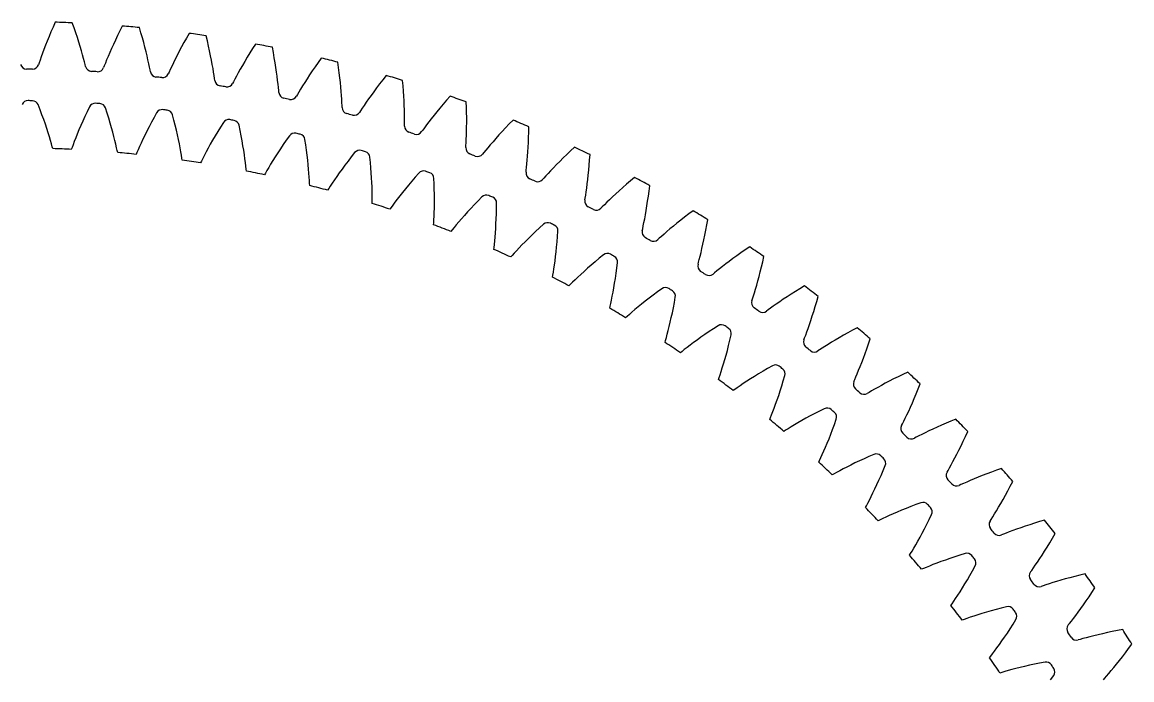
# Model space of a CAD drawing. Header units: millimetres. Extents: x -62 to 62, y -62 to 62.
# Drawn here: x 0.4 to 53.1, y 31.3 to 62.5 of the extents above; entities that cross this region are included whole.
import ezdxf

# ---------------------------------------------------------------- set-up
doc = ezdxf.new("R2010")
doc.units = ezdxf.units.MM

msp = doc.modelspace()

# ---------------------------------------------------------------- linework, layer by layer
at = {"layer": 'thin_ring_external'}
for p, q in [((1.883707, 62.234326), (1.785919, 62.00696)), ((1.987405, 62.468394), (1.883707, 62.234326)), ((2.885812, 62.195914), (2.800336, 62.437233)), ((2.965908, 61.96173), (2.885812, 62.195914)), ((5.174486, 62.285429), (5.058971, 62.056961)), ((6.057808, 61.967432), (5.984765, 62.212801)), ((1.694054, 61.786859), (1.608145, 61.574697)), ((1.785919, 62.00696), (1.694054, 61.786859)), ((3.040655, 61.735242), (2.965908, 61.96173)), ((3.11007, 61.517127), (3.040655, 61.735242)), ((4.949701, 61.834885), (4.846717, 61.619762)), ((5.058971, 62.056961), (4.949701, 61.834885)), ((6.125842, 61.729463), (6.057808, 61.967432)), ((6.188927, 61.499455), (6.125842, 61.729463)), ((8.221037, 61.717697), (8.100571, 61.50149)), ((8.348067, 61.939969), (8.221037, 61.717697)), ((9.213999, 61.577283), (9.153581, 61.826062)), ((1.45452, 61.177729), (1.387127, 60.995374)), ((1.528261, 61.371303), (1.45452, 61.177729)), ((1.608145, 61.574697), (1.528261, 61.371303)), ((3.174151, 61.308214), (3.11007, 61.517127)), ((3.232857, 61.109564), (3.174151, 61.308214)), ((4.659923, 61.213213), (4.576394, 61.023658)), ((4.750088, 61.412263), (4.659923, 61.213213)), ((4.846717, 61.619762), (4.750088, 61.412263)), ((6.247115, 61.278079), (6.188927, 61.499455)), ((6.300444, 61.066167), (6.247115, 61.278079)), ((7.986737, 61.291906), (7.879638, 61.089612)), ((8.100571, 61.50149), (7.986737, 61.291906)), ((9.269794, 61.336151), (9.213999, 61.577283)), ((9.321052, 61.103222), (9.269794, 61.336151)), ((11.361656, 61.217419), (11.230307, 61.007645)), ((11.499869, 61.432915), (11.361656, 61.217419)), ((12.346153, 61.026487), (12.298516, 61.278026)), ((1.273137, 60.67332), (1.228689, 60.542435)), ((1.326442, 60.826212), (1.273137, 60.67332)), ((1.387127, 60.995374), (1.326442, 60.826212)), ((3.286093, 60.922585), (3.232857, 61.109564)), ((3.333651, 60.749274), (3.286093, 60.922585)), ((3.375096, 60.59275), (3.333651, 60.749274)), ((3.409394, 60.458846), (3.375096, 60.59275)), ((4.430534, 60.679138), (4.369492, 60.529168)), ((4.499778, 60.844981), (4.430534, 60.679138)), ((4.576394, 61.023658), (4.499778, 60.844981)), ((6.348931, 60.864778), (6.300444, 61.066167)), ((6.39255, 60.675325), (6.348931, 60.864778)), ((6.431197, 60.499811), (6.39255, 60.675325)), ((7.686328, 60.710382), (7.600689, 60.535851)), ((7.779427, 60.895426), (7.686328, 60.710382)), ((7.879638, 61.089612), (7.779427, 60.895426)), ((9.367861, 60.879164), (9.321052, 61.103222)), ((9.4103, 60.664806), (9.367861, 60.879164)), ((9.448441, 60.461204), (9.4103, 60.664806)), ((10.988632, 60.607585), (10.878636, 60.418769)), ((11.10592, 60.804147), (10.988632, 60.607585)), ((11.230307, 61.007645), (11.10592, 60.804147)), ((12.389562, 60.782821), (12.346153, 61.026487)), ((12.42886, 60.547578), (12.389562, 60.782821)), ((14.621669, 60.765589), (14.472633, 60.557432)), ((1.228689, 60.542435), (1.197406, 60.452928)), ((3.433733, 60.367208), (3.409394, 60.458846)), ((4.318419, 60.400723), (4.282607, 60.312931)), ((4.369492, 60.529168), (4.318419, 60.400723)), ((6.464595, 60.341376), (6.431197, 60.499811)), ((6.492011, 60.205896), (6.464595, 60.341376)), ((6.51164, 60.113134), (6.492011, 60.205896)), ((7.396883, 60.101433), (7.356635, 60.015583)), ((7.454448, 60.227103), (7.396883, 60.101433)), ((7.523068, 60.37376), (7.454448, 60.227103)), ((7.600689, 60.535851), (7.523068, 60.37376)), ((9.482329, 60.26977), (9.448441, 60.461204)), ((9.511964, 60.092512), (9.482329, 60.26977)), ((9.537229, 59.932578), (9.511964, 60.092512)), ((10.681771, 60.06879), (10.595974, 59.910874)), ((10.77621, 60.238721), (10.681771, 60.06879)), ((10.878636, 60.418769), (10.77621, 60.238721)), ((12.464167, 60.321422), (12.42886, 60.547578)), ((12.495606, 60.105176), (12.464167, 60.321422)), ((12.523301, 59.899892), (12.495606, 60.105176)), ((14.196129, 60.157757), (14.068957, 59.96744)), ((14.330744, 60.354638), (14.196129, 60.157757)), ((14.472633, 60.557432), (14.330744, 60.354638)), ((15.446097, 60.31648), (15.411365, 60.570123)), ((15.477008, 60.070915), (15.446097, 60.31648)), ((15.504243, 59.833972), (15.477008, 60.070915)), ((9.557692, 59.795875), (9.537229, 59.932578)), ((9.572558, 59.702232), (9.557692, 59.795875)), ((10.456049, 59.645345), (10.41147, 59.561662)), ((10.519955, 59.767911), (10.456049, 59.645345)), ((10.595974, 59.910874), (10.519955, 59.767911)), ((12.54737, 59.706978), (12.523301, 59.899892)), ((12.567915, 59.528438), (12.54737, 59.706978)), ((13.837978, 59.609903), (13.734985, 59.445016)), ((13.949464, 59.784487), (13.837978, 59.609903)), ((14.068957, 59.96744), (13.949464, 59.784487)), ((15.527956, 59.606309), (15.504243, 59.833972)), ((15.548312, 59.388739), (15.527956, 59.606309)), ((17.393794, 59.544173), (17.249301, 59.354421)), ((17.545852, 59.739457), (17.393794, 59.544173)), ((17.705323, 59.939733), (17.545852, 59.739457)), ((18.505743, 59.449113), (18.484009, 59.704199)), ((12.584981, 59.367423), (12.567915, 59.528438)), ((12.598437, 59.229853), (12.584981, 59.367423)), ((12.608503, 59.135573), (12.598437, 59.229853)), ((13.487936, 59.033649), (13.439142, 58.952352)), ((13.558018, 59.152792), (13.487936, 59.033649)), ((13.641237, 59.291687), (13.558018, 59.152792)), ((13.734985, 59.445016), (13.641237, 59.291687)), ((15.565489, 59.182309), (15.548312, 59.388739)), ((15.579677, 58.988417), (15.565489, 59.182309)), ((17.112578, 59.170847), (16.983899, 58.994233)), ((17.249301, 59.354421), (17.112578, 59.170847)), ((18.524076, 59.20229), (18.505743, 59.449113)), ((18.539177, 58.964266), (18.524076, 59.20229)), ((15.591079, 58.809062), (15.579677, 58.988417)), ((15.599901, 58.647385), (15.591079, 58.809062)), ((15.606315, 58.509307), (15.599901, 58.647385)), ((15.611553, 58.414636), (15.606315, 58.509307)), ((16.650912, 58.517814), (16.560709, 58.38335)), ((16.752367, 58.666157), (16.650912, 58.517814)), ((16.863644, 58.82557), (16.752367, 58.666157)), ((16.983899, 58.994233), (16.863644, 58.82557)), ((18.551234, 58.735689), (18.539177, 58.964266)), ((18.560455, 58.517364), (18.551234, 58.735689)), ((18.567068, 58.310326), (18.560455, 58.517364)), ((20.411466, 58.578363), (20.257473, 58.396237)), ((20.573297, 58.765628), (20.411466, 58.578363)), ((20.742786, 58.9575), (20.573297, 58.765628)), ((21.517111, 58.426651), (21.508429, 58.682514)), ((16.484635, 58.26794), (16.431754, 58.189241)), ((16.560709, 58.38335), (16.484635, 58.26794)), ((18.571338, 58.115963), (18.567068, 58.310326)), ((18.573567, 57.936259), (18.571338, 58.115963)), ((19.974025, 58.050071), (19.845315, 57.887767)), ((20.111554, 58.219883), (19.974025, 58.050071)), ((20.257473, 58.396237), (20.111554, 58.219883)), ((21.522816, 58.179214), (21.517111, 58.426651)), ((21.525744, 57.940729), (21.522816, 58.179214)), ((18.573477, 57.636117), (18.574122, 57.774343)), ((18.573875, 57.541303), (18.573477, 57.636117)), ((18.574122, 57.774343), (18.573567, 57.936259)), ((19.520195, 57.461593), (19.438328, 57.350218)), ((19.617146, 57.591276), (19.520195, 57.461593)), ((19.726043, 57.734244), (19.617146, 57.591276)), ((19.845315, 57.887767), (19.726043, 57.734244)), ((21.520209, 57.286218), (21.524175, 57.493324)), ((21.524175, 57.493324), (21.526114, 57.711834)), ((21.526114, 57.711834), (21.525744, 57.940729)), ((23.375886, 57.45973), (23.212794, 57.285704)), ((23.547068, 57.638487), (23.375886, 57.45973)), ((23.726133, 57.821455), (23.547068, 57.638487)), ((24.472342, 57.25176), (24.476737, 57.507733)), ((19.438328, 57.350218), (19.381497, 57.274322)), ((21.499885, 56.750574), (21.507598, 56.912307)), ((21.507598, 56.912307), (21.514548, 57.09189)), ((21.514548, 57.09189), (21.520209, 57.286218)), ((22.912041, 56.954462), (22.775212, 56.798943)), ((23.058062, 57.117031), (22.912041, 56.954462)), ((23.212794, 57.285704), (23.058062, 57.117031)), ((24.456153, 56.766032), (24.465406, 57.004355)), ((24.465406, 57.004355), (24.472342, 57.25176)), ((21.487739, 56.51785), (21.492183, 56.612562)), ((21.492183, 56.612562), (21.499885, 56.750574)), ((22.428755, 56.389925), (22.341308, 56.282875)), ((22.532201, 56.514488), (22.428755, 56.389925)), ((22.648256, 56.65171), (22.532201, 56.514488)), ((22.775212, 56.798943), (22.648256, 56.65171)), ((24.431741, 56.31929), (24.444835, 56.537417)), ((24.444835, 56.537417), (24.456153, 56.766032)), ((26.647581, 56.534559), (26.459408, 56.360974)), ((22.341308, 56.282875), (22.280676, 56.20998)), ((24.385519, 55.739877), (24.401629, 55.918872)), ((24.401629, 55.918872), (24.417205, 56.112657)), ((24.417205, 56.112657), (24.431741, 56.31929)), ((25.944413, 55.865167), (25.790282, 55.710266)), ((26.107557, 56.025719), (25.944413, 55.865167)), ((26.279321, 56.19119), (26.107557, 56.025719)), ((26.459408, 56.360974), (26.279321, 56.19119)), ((27.344168, 55.680778), (27.363729, 55.927506)), ((27.363729, 55.927506), (27.381187, 56.182921)), ((24.345545, 55.346949), (24.354819, 55.44131)), ((24.354819, 55.44131), (24.369558, 55.578749)), ((24.369558, 55.578749), (24.385519, 55.739877)), ((25.511383, 55.421377), (25.388473, 55.290261)), ((25.645691, 55.561936), (25.511383, 55.421377)), ((25.790282, 55.710266), (25.645691, 55.561936)), ((27.299782, 55.215499), (27.322758, 55.443238)), ((27.322758, 55.443238), (27.344168, 55.680778)), ((25.186002, 55.068697), (25.121727, 54.998993)), ((25.278801, 55.171142), (25.186002, 55.068697)), ((25.388473, 55.290261), (25.278801, 55.171142)), ((27.22505, 54.599967), (27.2505, 54.792704)), ((27.2505, 54.792704), (27.275568, 54.998325)), ((27.275568, 54.998325), (27.299782, 55.215499)), ((29.302718, 54.936421), (29.114197, 54.776054)), ((29.499509, 55.100172), (29.302718, 54.936421)), ((27.175653, 54.261926), (27.199821, 54.422029)), ((27.199821, 54.422029), (27.22505, 54.599967)), ((28.601239, 54.320728), (28.449263, 54.179974)), ((28.763079, 54.467557), (28.601239, 54.320728)), ((28.934207, 54.61957), (28.763079, 54.467557)), ((29.114197, 54.776054), (28.934207, 54.61957)), ((30.151593, 54.211936), (30.183726, 54.457344)), ((30.183726, 54.457344), (30.214203, 54.711534)), ((27.139835, 54.031654), (27.153916, 54.125419)), ((27.153916, 54.125419), (27.175653, 54.261926)), ((28.062898, 53.808424), (27.964988, 53.710851)), ((28.178508, 53.921787), (28.062898, 53.808424)), ((28.307953, 54.046457), (28.178508, 53.921787)), ((28.449263, 54.179974), (28.307953, 54.046457)), ((30.048235, 53.533877), (30.083508, 53.74953)), ((30.083508, 53.74953), (30.118082, 53.975799)), ((30.118082, 53.975799), (30.151593, 54.211936)), ((27.964988, 53.710851), (27.897238, 53.644519)), ((29.977443, 53.138617), (30.012701, 53.329803)), ((30.012701, 53.329803), (30.048235, 53.533877)), ((31.873117, 53.218014), (31.685372, 53.070924)), ((32.06958, 53.368545), (31.873117, 53.218014)), ((32.274476, 53.522034), (32.06958, 53.368545)), ((29.882171, 52.66832), (29.91085, 52.803539)), ((29.91085, 52.803539), (29.943161, 52.962199)), ((29.943161, 52.962199), (29.977443, 53.138617)), ((31.337579, 52.789473), (31.178614, 52.656663)), ((31.506705, 52.927847), (31.337579, 52.789473)), ((31.685372, 53.070924), (31.506705, 52.927847)), ((32.880356, 52.601661), (32.924977, 52.845109)), ((32.924977, 52.845109), (32.968394, 53.09741)), ((29.863321, 52.575397), (29.882171, 52.66832)), ((30.671018, 52.212879), (30.599969, 52.150093)), ((30.773781, 52.305325), (30.671018, 52.212879)), ((30.89503, 52.412638), (30.773781, 52.305325)), ((31.030671, 52.530536), (30.89503, 52.412638)), ((31.178614, 52.656663), (31.030671, 52.530536)), ((32.788748, 52.143335), (32.834831, 52.367543)), ((32.834831, 52.367543), (32.880356, 52.601661)), ((32.651628, 51.538635), (32.696603, 51.727771)), ((32.696603, 51.727771), (32.742511, 51.929764)), ((32.742511, 51.929764), (32.788748, 52.143335)), ((34.752777, 51.661437), (34.548884, 51.521133)), ((34.965243, 51.804264), (34.752777, 51.661437)), ((32.532467, 51.073816), (32.568013, 51.207394)), ((32.568013, 51.207394), (32.608383, 51.364198)), ((32.608383, 51.364198), (32.651628, 51.538635)), ((33.992163, 51.120497), (33.826624, 50.995977)), ((34.168133, 51.250055), (33.992163, 51.120497)), ((34.353873, 51.383822), (34.168133, 51.250055)), ((34.548884, 51.521133), (34.353873, 51.383822)), ((35.580331, 51.095006), (35.636574, 51.344762)), ((32.508897, 50.981976), (32.532467, 51.073816)), ((33.29703, 50.57869), (33.222867, 50.519614)), ((33.40438, 50.665769), (33.29703, 50.57869)), ((33.530949, 50.76675), (33.40438, 50.665769)), ((33.672434, 50.877568), (33.530949, 50.76675)), ((33.826624, 50.995977), (33.672434, 50.877568)), ((35.408447, 50.401104), (35.465918, 50.622667)), ((35.465918, 50.622667), (35.523337, 50.854155)), ((35.523337, 50.854155), (35.580331, 51.095006)), ((35.295203, 49.990788), (35.351365, 50.190172)), ((35.351365, 50.190172), (35.408447, 50.401104)), ((35.14021, 49.477655), (35.188534, 49.632193)), ((35.188534, 49.632193), (35.240629, 49.804194)), ((35.240629, 49.804194), (35.295203, 49.990788)), ((36.932749, 49.562665), (36.740421, 49.438557)), ((37.134516, 49.689841), (36.932749, 49.562665)), ((37.345308, 49.819551), (37.134516, 49.689841)), ((37.564789, 49.951342), (37.345308, 49.819551)), ((35.069661, 49.25555), (35.09789, 49.346066)), ((35.09789, 49.346066), (35.14021, 49.477655)), ((36.226349, 49.091867), (36.07939, 48.988418)), ((36.386384, 49.202248), (36.226349, 49.091867)), ((36.558065, 49.318153), (36.386384, 49.202248)), ((36.740421, 49.438557), (36.558065, 49.318153)), ((38.073642, 48.973976), (38.14286, 49.211603)), ((38.14286, 49.211603), (38.211782, 49.458161)), ((35.836173, 48.812547), (35.759092, 48.757335)), ((35.94783, 48.894031), (35.836173, 48.812547)), ((36.07939, 48.988418), (35.94783, 48.894031)), ((37.867991, 48.319641), (37.935769, 48.527383)), ((37.935769, 48.527383), (38.004478, 48.745722)), ((38.004478, 48.745722), (38.073642, 48.973976)), ((37.737692, 47.93982), (37.801721, 48.123383)), ((37.801721, 48.123383), (37.867991, 48.319641)), ((40.066333, 47.968103), (39.840409, 47.84769)), ((37.538933, 47.400621), (37.571746, 47.489578)), ((37.571746, 47.489578), (37.62073, 47.618834)), ((37.62073, 47.618834), (37.676882, 47.770703)), ((37.676882, 47.770703), (37.737692, 47.93982)), ((39.216858, 47.498079), (39.028592, 47.387144)), ((39.415271, 47.612206), (39.216858, 47.498079)), ((39.623269, 47.728912), (39.415271, 47.612206)), ((39.840409, 47.84769), (39.623269, 47.728912)), ((40.605878, 47.199812), (40.6873, 47.44253)), ((38.281825, 46.919058), (38.202024, 46.867853)), ((38.397496, 46.994734), (38.281825, 46.919058)), ((38.533705, 47.08228), (38.397496, 46.994734)), ((38.685753, 47.17809), (38.533705, 47.08228)), ((38.851216, 47.280156), (38.685753, 47.17809)), ((39.028592, 47.387144), (38.851216, 47.280156)), ((40.443889, 46.741605), (40.524618, 46.966029)), ((40.524618, 46.966029), (40.605878, 47.199812)), ((40.285824, 46.323048), (40.364121, 46.527059)), ((40.364121, 46.527059), (40.443889, 46.741605)), ((40.066935, 45.784585), (40.136301, 45.950376)), ((40.136301, 45.950376), (40.20962, 46.130431)), ((40.20962, 46.130431), (40.285824, 46.323048)), ((42.463349, 45.859721), (42.231571, 45.751001)), ((39.910269, 45.422029), (39.947582, 45.509194)), ((39.947582, 45.509194), (40.003102, 45.635781)), ((40.003102, 45.635781), (40.066935, 45.784585)), ((41.397297, 45.332507), (41.21469, 45.234716)), ((41.590982, 45.433685), (41.397297, 45.332507)), ((41.794964, 45.537531), (41.590982, 45.433685)), ((42.00865, 45.643465), (41.794964, 45.537531)), ((42.231571, 45.751001), (42.00865, 45.643465)), ((40.627603, 44.903162), (40.545292, 44.856099)), ((40.746988, 44.972833), (40.627603, 44.903162)), ((40.887489, 45.05331), (40.746988, 44.972833)), ((41.044231, 45.141232), (40.887489, 45.05331)), ((41.21469, 45.234716), (41.044231, 45.141232)), ((42.777786, 44.615544), (42.869869, 44.835554)), ((42.869869, 44.835554), (42.962961, 45.064882)), ((42.962961, 45.064882), (43.05667, 45.303126)), ((42.598555, 44.205604), (42.687167, 44.405351)), ((42.687167, 44.405351), (42.777786, 44.615544)), ((42.352458, 43.67902), (42.430199, 43.841053)), ((42.430199, 43.841053), (42.512616, 44.017129)), ((42.512616, 44.017129), (42.598555, 44.205604)), ((42.177484, 43.324937), (42.219199, 43.410083)), ((42.219199, 43.410083), (42.28111, 43.53367)), ((42.28111, 43.53367), (42.352458, 43.67902)), ((43.856599, 43.250759), (43.658001, 43.159603)), ((44.065618, 43.344054), (43.856599, 43.250759)), ((44.284434, 43.438939), (44.065618, 43.344054)), ((44.512555, 43.534952), (44.284434, 43.438939)), ((44.749583, 43.631696), (44.512555, 43.534952)), ((42.867389, 42.770118), (42.782782, 42.72732)), ((42.990175, 42.833603), (42.867389, 42.770118)), ((43.134602, 42.906801), (42.990175, 42.833603)), ((43.29563, 42.986605), (43.134602, 42.906801)), ((43.470639, 43.071263), (43.29563, 42.986605)), ((43.658001, 43.159603), (43.470639, 43.071263)), ((45.103278, 42.588107), (45.207958, 42.812383)), ((45.207958, 42.812383), (45.313709, 43.045531)), ((44.800152, 41.972833), (44.898848, 42.167794)), ((44.898848, 42.167794), (45.000081, 42.373086)), ((45.000081, 42.373086), (45.103278, 42.588107)), ((44.613401, 41.617354), (44.704701, 41.788992)), ((44.704701, 41.788992), (44.800152, 41.972833)), ((44.334663, 41.114815), (44.380671, 41.19772)), ((44.380671, 41.19772), (44.448812, 41.317984)), ((44.448812, 41.317984), (44.527488, 41.459501)), ((44.527488, 41.459501), (44.613401, 41.617354)), ((46.444686, 41.121086), (46.22131, 41.037498)), ((46.677412, 41.205326), (46.444686, 41.121086)), ((46.91907, 41.28984), (46.677412, 41.205326)), ((45.121206, 40.582625), (44.995339, 40.525493)), ((45.269182, 40.648353), (45.121206, 40.582625)), ((45.434075, 40.71983), (45.269182, 40.648353)), ((45.613178, 40.795443), (45.434075, 40.71983)), ((45.804807, 40.8741), (45.613178, 40.795443)), ((46.0078, 40.954996), (45.804807, 40.8741)), ((46.22131, 41.037498), (46.0078, 40.954996)), ((47.335012, 40.448192), (47.45253, 40.675636)), ((44.995339, 40.525493), (44.908657, 40.48707)), ((47.104976, 40.020082), (47.219017, 40.229553)), ((47.219017, 40.229553), (47.335012, 40.448192)), ((46.780157, 39.451832), (46.884871, 39.63056)), ((46.884871, 39.63056), (46.993393, 39.820227)), ((46.993393, 39.820227), (47.104976, 40.020082)), ((46.426359, 38.877876), (46.500552, 38.994504)), ((46.500552, 38.994504), (46.586352, 39.13182)), ((46.586352, 39.13182), (46.680212, 39.28508)), ((46.680212, 39.28508), (46.780157, 39.451832)), ((46.376178, 38.797428), (46.426359, 38.877876)), ((47.832113, 38.481962), (47.636718, 38.413191)), ((48.038972, 38.552387), (47.832113, 38.481962)), ((48.256416, 38.623879), (48.038972, 38.552387)), ((48.483768, 38.695953), (48.256416, 38.623879)), ((48.720492, 38.768199), (48.483768, 38.695953)), ((48.96615, 38.840264), (48.720492, 38.768199)), ((47.005901, 38.175141), (46.91737, 38.141194)), ((47.134521, 38.225772), (47.005901, 38.175141)), ((47.28566, 38.283858), (47.134521, 38.225772)), ((47.453987, 38.346823), (47.28566, 38.283858)), ((47.636718, 38.413191), (47.453987, 38.346823)), ((49.211568, 37.766045), (49.338575, 37.978476)), ((49.338575, 37.978476), (49.467553, 38.199623)), ((48.965337, 37.368773), (49.086979, 37.56267)), ((49.086979, 37.56267), (49.211568, 37.766045)), ((48.62524, 36.850315), (48.733569, 37.011747)), ((48.733569, 37.011747), (48.847272, 37.184894)), ((48.847272, 37.184894), (48.965337, 37.368773)), ((48.296703, 36.378824), (48.350926, 36.456605)), ((48.350926, 36.456605), (48.430977, 36.569292)), ((48.430977, 36.569292), (48.523676, 36.702048)), ((48.523676, 36.702048), (48.62524, 36.850315)), ((49.350098, 35.873773), (49.178775, 35.819485)), ((49.535979, 35.930724), (49.350098, 35.873773)), ((49.73463, 35.989428), (49.535979, 35.930724)), ((49.944816, 36.0492), (49.73463, 35.989428)), ((50.165627, 36.109495), (49.944816, 36.0492)), ((50.396362, 36.169866), (50.165627, 36.109495)), ((50.636466, 36.229931), (50.396362, 36.169866)), ((50.885484, 36.289359), (50.636466, 36.229931)), ((48.893829, 35.725195), (48.803681, 35.695813)), ((49.024867, 35.769192), (48.893829, 35.725195)), ((49.178775, 35.819485), (49.024867, 35.769192)), ((51.075731, 35.20401), (51.213419, 35.409678)), ((51.213419, 35.409678), (51.353521, 35.623951)), ((50.682237, 34.642218), (50.809536, 34.819829)), ((50.809536, 34.819829), (50.940921, 35.007261)), ((50.940921, 35.007261), (51.075731, 35.20401)), ((50.334408, 34.176524), (50.44341, 34.319413)), ((50.44341, 34.319413), (50.559841, 34.475102)), ((50.559841, 34.475102), (50.682237, 34.642218)), ((50.091227, 33.865312), (50.149351, 33.940222)), ((50.149351, 33.940222), (50.235051, 34.048675)), ((50.235051, 34.048675), (50.334408, 34.176524)), ((50.787313, 33.219294), (50.6542, 33.182045)), ((50.943589, 33.261663), (50.787313, 33.219294)), ((51.117459, 33.307132), (50.943589, 33.261663)), ((51.306006, 33.354518), (51.117459, 33.307132)), ((51.507396, 33.403002), (51.306006, 33.354518)), ((51.720359, 33.451963), (51.507396, 33.403002)), ((51.943961, 33.500906), (51.720359, 33.451963)), ((52.177478, 33.549416), (51.943961, 33.500906)), ((52.420336, 33.597143), (52.177478, 33.549416)), ((52.672063, 33.643778), (52.420336, 33.597143)), ((50.6542, 33.182045), (50.562669, 33.157304)), ((52.806643, 32.550131), (52.954654, 32.748501)), ((52.954654, 32.748501), (53.105514, 32.95534)), ((52.384977, 32.009164), (52.521179, 32.180043)), ((52.521179, 32.180043), (52.661963, 32.360523)), ((52.661963, 32.360523), (52.806643, 32.550131)), ((52.013824, 31.561838), (52.129979, 31.698974)), ((52.129979, 31.698974), (52.254207, 31.848516)), ((52.254207, 31.848516), (52.384977, 32.009164)), ((51.755068, 31.263449), (51.816942, 31.335293)), ((51.816942, 31.335293), (51.908068, 31.439229)), ((51.908068, 31.439229), (52.013824, 31.561838))]:
    msp.add_line(p, q, dxfattribs=at)
for centre, radius, start, end in [((0, 0), 62.5, 87.431982, 88.177774), ((0, 0), 62.5, 84.505153, 85.250945), ((0, 0), 62.5, 81.578323, 82.324116), ((0, 0), 62.5, 78.651494, 79.397286), ((0, 0), 62.5, 75.724665, 76.470457), ((0.635194, 60.546668), 0.3, 196.036973, 269.398933), ((0, 0), 60.25, 89.137652, 89.398933), ((0.911292, 60.543142), 0.3, 269.137652, 342.499612), ((3.725914, 60.435255), 0.3, 193.110144, 266.472104), ((0, 0), 60.25, 86.210823, 86.472104), ((4.001472, 60.417636), 0.3, 266.210823, 339.572783), ((6.806914, 60.166173), 0.3, 190.183314, 263.545275), ((0, 0), 60.25, 83.283994, 83.545275), ((7.081213, 60.134507), 0.3, 263.283994, 336.645954), ((9.870155, 59.740125), 0.3, 187.256485, 260.618445), ((10.142479, 59.694494), 0.3, 260.357164, 333.719125), ((0, 0), 62.5, 72.797835, 73.543628), ((0, 0), 60.25, 80.357164, 80.618445), ((12.907647, 59.158221), 0.3, 184.329656, 257.691616), ((0, 0), 60.25, 77.430335, 77.691616), ((13.177285, 59.098745), 0.3, 257.430335, 330.792295), ((0, 0), 62.5, 69.871006, 70.616799), ((15.911463, 58.421981), 0.3, 181.402827, 254.764787), ((0, 0), 60.25, 74.503506, 74.764787), ((16.177713, 58.348814), 0.3, 254.503506, 327.865466), ((18.873769, 57.533324), 0.3, 178.475997, 251.837958), ((0, 0), 62.5, 66.944177, 67.689969), ((0, 0), 60.25, 71.576677, 71.837958), ((19.135936, 57.446658), 0.3, 251.576677, 324.938637), ((21.786835, 56.494569), 0.3, 175.549168, 248.911128), ((0, 0), 62.5, 64.017348, 64.76314), ((0, 0), 60.25, 68.649847, 68.911128), ((22.044234, 56.394629), 0.3, 248.649847, 322.011807), ((24.643061, 55.308426), 0.3, 172.622339, 245.984299), ((0, 0), 60.25, 65.723018, 65.984299), ((24.895022, 55.195474), 0.3, 245.723018, 319.084978), ((0, 0), 62.5, 61.090518, 61.836311), ((27.434997, 53.97799), 0.3, 169.69551, 243.05747), ((0, 0), 60.25, 62.796189, 63.05747), ((27.680862, 53.85232), 0.3, 242.796189, 316.158149), ((0, 0), 62.5, 58.163689, 58.909482), ((30.155358, 52.506732), 0.3, 166.76868, 240.13064), ((0, 0), 60.25, 59.86936, 60.13064), ((30.394485, 52.368672), 0.3, 239.86936, 313.23132), ((0, 0), 62.5, 55.23686, 55.982652), ((32.797047, 50.89849), 0.3, 163.841851, 237.203811), ((0, 0), 60.25, 56.94253, 57.203811), ((33.028813, 50.748399), 0.3, 236.94253, 310.30449), ((0, 0), 62.5, 52.310031, 53.055823), ((35.353172, 49.157459), 0.3, 160.915022, 234.276982), ((0, 0), 60.25, 54.015701, 54.276982), ((35.576972, 48.99573), 0.3, 234.015701, 307.377661), ((0, 0), 62.5, 49.383201, 50.128994), ((37.817065, 47.288182), 0.3, 157.988193, 231.350153), ((0, 0), 60.25, 51.088872, 51.350153), ((38.032315, 47.115237), 0.3, 231.088872, 304.450832), ((0, 0), 62.5, 46.456372, 47.202165), ((40.182297, 45.295535), 0.3, 155.061363, 228.423323), ((0, 0), 60.25, 48.162042, 48.423323), ((40.388436, 45.111825), 0.3, 228.162042, 301.524003), ((42.442698, 43.184718), 0.3, 152.134534, 225.496494), ((0, 0), 62.5, 43.529543, 44.275335), ((0, 0), 60.25, 45.235213, 45.496494), ((42.639188, 42.990722), 0.3, 225.235213, 298.597173), ((44.592372, 40.961236), 0.3, 149.207705, 222.569665), ((0, 0), 62.5, 40.602714, 41.348506), ((0, 0), 60.25, 42.308384, 42.569665), ((44.778699, 40.75746), 0.3, 222.308384, 295.670344), ((46.625709, 38.630892), 0.3, 146.280875, 219.642836), ((0, 0), 62.5, 37.675884, 38.421677), ((0, 0), 60.25, 39.381555, 39.642836), ((46.801388, 38.417868), 0.3, 219.381555, 292.743515), ((48.537404, 36.199764), 0.3, 143.354046, 216.716006), ((0, 0), 60.25, 36.454725, 36.716006), ((0, 0), 62.5, 34.749055, 35.494847), ((48.701978, 35.978047), 0.3, 216.454725, 289.816686), ((50.322471, 33.674194), 0.3, 140.427217, 213.789177), ((0, 0), 60.25, 33.527896, 33.789177), ((50.475509, 33.444364), 0.3, 213.527896, 286.889856), ((0, 0), 62.5, 31.822226, 32.568018)]:
    msp.add_arc(centre, radius, start, end, dxfattribs=at)
at = {"layer": 'thin_ring_internal'}
for p, q in [((1.272321, 58.312689), (1.178963, 58.555636)), ((1.360702, 58.076824), (1.272321, 58.312689)), ((1.443205, 57.848636), (1.360702, 58.076824)), ((3.398201, 57.993286), (3.297295, 57.772618)), ((3.505595, 58.221124), (3.398201, 57.993286)), ((3.618527, 58.455613), (3.505595, 58.221124)), ((4.454832, 58.156194), (4.374881, 58.403877)), ((4.530201, 57.915855), (4.454832, 58.156194)), ((6.805343, 58.170781), (6.679773, 57.942809)), ((7.624049, 57.826139), (7.557743, 58.077818)), ((1.519844, 57.628812), (1.443205, 57.848636)), ((1.590608, 57.418199), (1.519844, 57.628812)), ((3.202918, 57.559805), (3.11515, 57.355692)), ((3.297295, 57.772618), (3.202918, 57.559805)), ((4.60012, 57.683502), (4.530201, 57.915855)), ((4.66464, 57.459821), (4.60012, 57.683502)), ((4.723797, 57.245658), (4.66464, 57.459821)), ((6.447292, 57.506347), (6.341435, 57.299006)), ((6.560098, 57.721176), (6.447292, 57.506347)), ((6.679773, 57.942809), (6.560098, 57.721176)), ((7.686181, 57.582043), (7.624049, 57.826139)), ((7.743307, 57.346218), (7.686181, 57.582043)), ((9.834017, 57.491569), (9.702417, 57.276803)), ((9.971849, 57.712344), (9.834017, 57.491569)), ((10.770512, 57.323508), (10.718049, 57.578432)), ((1.65545, 57.217874), (1.590608, 57.418199)), ((1.714258, 57.029268), (1.65545, 57.217874)), ((1.766799, 56.854405), (1.714258, 57.029268)), ((2.960075, 56.978189), (2.893397, 56.808214)), ((3.034126, 57.161348), (2.960075, 56.978189)), ((3.11515, 57.355692), (3.034126, 57.161348)), ((4.777603, 57.042091), (4.723797, 57.245658)), ((4.826024, 56.850554), (4.777603, 57.042091)), ((6.151135, 56.910361), (6.067193, 56.731519)), ((6.242651, 57.09999), (6.151135, 56.910361)), ((6.341435, 57.299006), (6.242651, 57.09999)), ((7.795515, 57.119347), (7.743307, 57.346218)), ((7.842889, 56.902273), (7.795515, 57.119347)), ((7.885498, 56.696071), (7.842889, 56.902273)), ((9.578048, 57.068454), (9.461026, 56.867204)), ((9.702417, 57.276803), (9.578048, 57.068454)), ((10.819222, 57.076383), (10.770512, 57.323508)), ((10.863384, 56.83779), (10.819222, 57.076383)), ((13.108594, 57.081671), (12.958912, 56.868753)), ((13.884832, 56.6498), (13.846369, 56.907209)), ((1.812585, 56.696444), (1.766799, 56.854405)), ((1.850475, 56.561283), (1.812585, 56.696444)), ((1.875689, 56.468857), (1.850475, 56.561283)), ((2.786005, 56.522926), (2.75331, 56.432874)), ((2.834833, 56.654532), (2.786005, 56.522926)), ((2.893397, 56.808214), (2.834833, 56.654532)), ((4.868937, 56.673083), (4.826024, 56.850554)), ((4.906029, 56.512858), (4.868937, 56.673083)), ((4.936481, 56.375829), (4.906029, 56.512858)), ((4.95661, 56.282164), (4.936481, 56.375829)), ((5.924462, 56.415184), (5.86852, 56.286441)), ((5.991331, 56.565439), (5.924462, 56.415184)), ((6.067193, 56.731519), (5.991331, 56.565439)), ((7.923387, 56.502177), (7.885498, 56.696071)), ((7.956544, 56.322627), (7.923387, 56.502177)), ((9.249786, 56.48953), (9.156203, 56.315539)), ((9.351521, 56.67388), (9.249786, 56.48953)), ((9.461026, 56.867204), (9.351521, 56.67388)), ((10.903125, 56.608407), (10.863384, 56.83779)), ((10.938574, 56.38907), (10.903125, 56.608407)), ((10.969859, 56.180849), (10.938574, 56.38907)), ((12.680219, 56.460247), (12.552381, 56.265687)), ((12.815781, 56.661493), (12.680219, 56.460247)), ((12.958912, 56.868753), (12.815781, 56.661493)), ((13.919974, 56.400384), (13.884832, 56.6498)), ((13.951041, 56.159736), (13.919974, 56.400384)), ((5.86852, 56.286441), (5.830956, 56.198309)), ((7.984831, 56.160615), (7.956544, 56.322627)), ((8.007755, 56.022128), (7.984831, 56.160615)), ((8.022739, 55.927504), (8.007755, 56.022128)), ((8.933522, 55.881975), (8.891201, 55.796026)), ((8.99641, 56.007471), (8.933522, 55.881975)), ((9.071385, 56.15385), (8.99641, 56.007471)), ((9.156203, 56.315539), (9.071385, 56.15385)), ((10.997103, 55.985175), (10.969859, 56.180849)), ((11.020405, 55.804082), (10.997103, 55.985175)), ((12.320833, 55.900113), (12.217887, 55.731493)), ((12.432483, 56.078632), (12.320833, 55.900113)), ((12.552381, 56.265687), (12.432483, 56.078632)), ((13.978196, 55.928525), (13.951041, 56.159736)), ((14.001614, 55.707579), (13.978196, 55.928525)), ((15.890897, 55.877083), (15.744547, 55.683541)), ((16.045133, 56.076217), (15.890897, 55.877083)), ((16.206219, 56.280644), (16.045133, 56.076217)), ((16.957715, 55.807028), (16.933365, 56.066153)), ((11.039803, 55.640767), (11.020405, 55.804082)), ((11.05513, 55.501235), (11.039803, 55.640767)), ((11.064924, 55.405933), (11.05513, 55.501235)), ((12.04151, 55.43261), (11.971862, 55.310736)), ((12.124367, 55.574676), (12.04151, 55.43261)), ((12.217887, 55.731493), (12.124367, 55.574676)), ((14.021482, 55.497961), (14.001614, 55.707579)), ((14.038, 55.30109), (14.021482, 55.497961)), ((15.606276, 55.496252), (15.476341, 55.316023)), ((15.744547, 55.683541), (15.606276, 55.496252)), ((16.979183, 55.556065), (16.957715, 55.807028)), ((16.997062, 55.314079), (16.979183, 55.556065)), ((11.971862, 55.310736), (11.924911, 55.227226)), ((14.051378, 55.118996), (14.038, 55.30109)), ((14.061828, 54.954865), (14.051378, 55.118996)), ((14.069513, 54.814704), (14.061828, 54.954865)), ((14.074088, 54.71901), (14.069513, 54.814704)), ((15.141164, 54.829646), (15.050673, 54.692316)), ((15.243109, 54.981121), (15.141164, 54.829646)), ((15.355109, 55.143868), (15.243109, 54.981121)), ((15.476341, 55.316023), (15.355109, 55.143868)), ((17.011551, 55.08173), (16.997062, 55.314079)), ((17.022868, 54.859835), (17.011551, 55.08173)), ((17.031259, 54.649445), (17.022868, 54.859835)), ((18.918588, 54.925914), (18.761888, 54.740653)), ((19.083469, 55.116328), (18.918588, 54.925914)), ((19.255478, 55.311653), (19.083469, 55.116328)), ((19.979988, 54.797705), (19.969826, 55.057774)), ((19.98772, 54.545945), (19.979988, 54.797705)), ((14.974474, 54.574427), (14.923032, 54.493606)), ((15.050673, 54.692316), (14.974474, 54.574427)), ((17.037001, 54.451966), (17.031259, 54.649445)), ((17.040416, 54.269413), (17.037001, 54.451966)), ((17.041887, 54.104956), (17.040416, 54.269413)), ((18.474012, 54.38833), (18.343559, 54.223052)), ((18.613595, 54.561194), (18.474012, 54.38833)), ((18.761888, 54.740653), (18.613595, 54.561194)), ((19.992358, 54.303344), (19.98772, 54.545945)), ((19.994136, 54.07055), (19.992358, 54.303344)), ((17.041249, 53.868784), (17.041906, 53.964585)), ((17.041906, 53.964585), (17.041887, 54.104956)), ((18.014919, 53.788799), (17.932395, 53.675247)), ((18.112775, 53.920982), (18.014919, 53.788799)), ((18.222839, 54.066664), (18.112775, 53.920982)), ((18.343559, 54.223052), (18.222839, 54.066664)), ((19.990209, 53.637833), (19.993319, 53.848368)), ((19.993319, 53.848368), (19.994136, 54.07055)), ((21.889819, 53.810825), (21.723235, 53.634397)), ((22.064852, 53.991951), (21.889819, 53.810825)), ((22.247271, 54.177591), (22.064852, 53.991951)), ((22.942634, 53.624845), (22.946689, 53.88508)), ((17.932395, 53.675247), (17.876617, 53.597356)), ((19.971087, 53.093577), (19.978598, 53.257868)), ((19.978598, 53.257868), (19.985158, 53.440336)), ((19.985158, 53.440336), (19.990209, 53.637833)), ((21.416549, 53.298321), (21.277266, 53.140414)), ((21.565364, 53.463305), (21.416549, 53.298321)), ((21.723235, 53.634397), (21.565364, 53.463305)), ((22.927988, 53.130545), (22.936606, 53.373038)), ((22.936606, 53.373038), (22.942634, 53.624845)), ((19.957552, 52.857792), (19.96344, 52.953414)), ((19.96344, 52.953414), (19.971087, 53.093577)), ((20.925401, 52.724755), (20.8368, 52.615879)), ((21.030329, 52.851397), (20.925401, 52.724755)), ((21.148185, 52.990851), (21.030329, 52.851397)), ((21.277266, 53.140414), (21.148185, 52.990851)), ((22.904103, 52.676196), (22.917051, 52.898002)), ((22.917051, 52.898002), (22.927988, 53.130545)), ((24.980385, 52.70644), (24.795722, 52.535143)), ((25.172669, 52.881841), (24.980385, 52.70644)), ((20.8368, 52.615879), (20.776851, 52.54115)), ((22.857156, 52.087381), (22.873671, 52.269219)), ((22.873671, 52.269219), (22.889499, 52.466145)), ((22.889499, 52.466145), (22.904103, 52.676196)), ((24.452773, 52.205859), (24.295171, 52.049248)), ((24.619752, 52.368075), (24.452773, 52.205859)), ((24.795722, 52.535143), (24.619752, 52.368075)), ((25.817039, 52.040844), (25.83681, 52.291947)), ((25.83681, 52.291947), (25.85507, 52.551573)), ((22.814294, 51.689051), (22.825395, 51.784209)), ((22.825395, 51.784209), (22.840684, 51.923746)), ((22.840684, 51.923746), (22.857156, 52.087381)), ((24.010417, 51.756893), (23.885121, 51.624083)), ((24.147472, 51.899183), (24.010417, 51.756893)), ((24.295171, 52.049248), (24.147472, 51.899183)), ((25.771573, 51.567585), (25.795193, 51.799185)), ((25.795193, 51.799185), (25.817039, 52.040844)), ((23.679019, 51.399485), (23.615079, 51.328141)), ((23.773434, 51.50336), (23.679019, 51.399485)), ((23.885121, 51.624083), (23.773434, 51.50336)), ((25.69392, 50.94211), (25.720479, 51.137878)), ((25.720479, 51.137878), (25.746531, 51.346818)), ((25.746531, 51.346818), (25.771573, 51.567585)), ((27.821367, 51.263632), (27.627625, 51.102675)), ((28.022943, 51.428271), (27.821367, 51.263632)), ((25.61923, 50.46046), (25.642117, 50.598953)), ((25.642117, 50.598953), (25.6675, 50.761446)), ((25.6675, 50.761446), (25.69392, 50.94211)), ((27.101287, 50.64484), (26.945613, 50.503065)), ((27.267206, 50.792611), (27.101287, 50.64484)), ((27.442794, 50.945466), (27.267206, 50.792611)), ((27.627625, 51.102675), (27.442794, 50.945466)), ((28.620425, 50.553341), (28.653878, 50.802989)), ((28.653878, 50.802989), (28.686289, 51.06123)), ((25.602949, 50.36605), (25.61923, 50.46046)), ((26.550517, 50.128258), (26.450571, 50.029694)), ((26.66863, 50.242702), (26.550517, 50.128258)), ((26.800992, 50.368471), (26.66863, 50.242702)), ((26.945613, 50.503065), (26.800992, 50.368471)), ((28.512121, 49.864201), (28.549182, 50.083271)), ((28.549182, 50.083271), (28.585414, 50.313235)), ((28.585414, 50.313235), (28.620425, 50.553341)), ((26.450571, 50.029694), (26.38283, 49.961948)), ((28.437488, 49.462969), (28.474698, 49.656995)), ((28.474698, 49.656995), (28.512121, 49.864201)), ((30.579318, 49.667834), (30.377076, 49.517697)), ((30.789584, 49.821219), (30.579318, 49.667834)), ((28.336607, 48.986117), (28.367023, 49.123154)), ((28.367023, 49.123154), (28.401242, 49.284017)), ((28.401242, 49.284017), (28.437488, 49.462969)), ((29.826521, 49.089288), (29.663337, 48.956225)), ((30.000262, 49.227778), (29.826521, 49.089288)), ((30.183936, 49.370816), (30.000262, 49.227778)), ((30.377076, 49.517697), (30.183936, 49.370816)), ((31.338396, 48.914967), (31.385432, 49.162415)), ((31.385432, 49.162415), (31.431897, 49.418501)), ((28.315195, 48.892737), (28.336607, 48.986117)), ((29.143184, 48.510595), (29.071844, 48.44665)), ((29.248364, 48.603554), (29.143184, 48.510595)), ((29.37255, 48.711377), (29.248364, 48.603554)), ((29.511582, 48.82973), (29.37255, 48.711377)), ((29.663337, 48.956225), (29.511582, 48.82973)), ((31.241589, 48.449489), (31.290325, 48.677131)), ((31.290325, 48.677131), (31.338396, 48.914967)), ((31.096188, 47.836212), (31.143938, 48.027916)), ((31.143938, 48.027916), (31.192621, 48.232769)), ((31.192621, 48.232769), (31.241589, 48.449489)), ((33.464338, 48.065481), (33.246009, 47.923807)), ((30.969417, 47.36558), (31.00727, 47.500752)), ((31.00727, 47.500752), (31.050223, 47.659506)), ((31.050223, 47.659506), (31.096188, 47.836212)), ((32.643786, 47.51603), (32.462742, 47.387234)), ((32.834997, 47.648824), (32.643786, 47.51603)), ((33.03587, 47.784938), (32.834997, 47.648824)), ((33.246009, 47.923807), (33.03587, 47.784938)), ((34.02332, 47.375122), (34.0837, 47.628288)), ((30.942937, 47.273509), (30.969417, 47.36558)), ((31.858921, 46.933798), (31.748822, 46.846721)), ((31.988811, 47.034678), (31.858921, 46.933798)), ((32.134098, 47.145262), (31.988811, 47.034678)), ((32.292535, 47.263282), (32.134098, 47.145262)), ((32.462742, 47.387234), (32.292535, 47.263282)), ((33.840759, 46.671114), (33.901854, 46.895755)), ((33.901854, 46.895755), (33.962841, 47.130611)), ((33.962841, 47.130611), (34.02332, 47.375122)), ((31.748822, 46.846721), (31.674097, 46.786767)), ((33.720232, 46.255503), (33.780029, 46.457392)), ((33.780029, 46.457392), (33.840759, 46.671114)), ((33.55498, 45.736588), (33.606538, 45.892761)), ((33.606538, 45.892761), (33.662084, 46.066692)), ((33.662084, 46.066692), (33.720232, 46.255503)), ((35.596072, 45.909571), (35.388066, 45.784629)), ((35.813481, 46.036757), (35.596072, 45.909571)), ((36.039221, 46.166297), (35.813481, 46.036757)), ((33.478333, 45.513198), (33.509802, 45.603686)), ((33.509802, 45.603686), (33.55498, 45.736588)), ((34.660714, 45.320095), (34.509604, 45.217609)), ((34.825359, 45.429285), (34.660714, 45.320095)), ((35.002081, 45.543758), (34.825359, 45.429285)), ((35.189888, 45.662475), (35.002081, 45.543758)), ((35.388066, 45.784629), (35.189888, 45.662475)), ((36.485927, 45.205598), (36.559669, 45.446442)), ((36.559669, 45.446442), (36.633784, 45.695933)), ((34.259709, 45.043038), (34.181822, 44.987254)), ((34.374399, 45.123973), (34.259709, 45.043038)), ((34.509604, 45.217609), (34.374399, 45.123973)), ((36.338935, 44.753454), (36.412206, 44.974423)), ((36.412206, 44.974423), (36.485927, 45.205598)), ((36.12752, 44.159692), (36.195891, 44.345045)), ((36.195891, 44.345045), (36.266624, 44.543367)), ((36.266624, 44.543367), (36.338935, 44.753454)), ((35.95018, 43.705693), (36.002549, 43.835929)), ((36.002549, 43.835929), (36.062558, 43.989053)), ((36.062558, 43.989053), (36.12752, 44.159692)), ((37.835523, 43.783795), (37.63097, 43.672645)), ((38.050041, 43.897191), (37.835523, 43.783795)), ((38.274072, 44.012315), (38.050041, 43.897191)), ((38.506549, 44.129334), (38.274072, 44.012315)), ((35.913817, 43.617058), (35.95018, 43.705693)), ((36.927407, 43.265593), (36.787291, 43.17948)), ((37.083888, 43.359674), (36.927407, 43.265593)), ((37.25425, 43.45971), (37.083888, 43.359674)), ((37.436959, 43.564362), (37.25425, 43.45971)), ((37.63097, 43.672645), (37.436959, 43.564362)), ((38.900125, 43.145675), (38.986909, 43.382132)), ((38.986909, 43.382132), (39.074538, 43.627203)), ((36.668352, 43.10493), (36.587534, 43.053482)), ((36.787291, 43.17948), (36.668352, 43.10493)), ((38.644985, 42.496408), (38.728661, 42.702232)), ((38.728661, 42.702232), (38.81389, 42.918871)), ((38.81389, 42.918871), (38.900125, 43.145675)), ((38.485136, 42.120901), (38.563528, 42.302245)), ((38.563528, 42.302245), (38.644985, 42.496408)), ((38.24212, 41.590748), (38.283269, 41.677264)), ((38.283269, 41.677264), (38.342672, 41.804447)), ((38.342672, 41.804447), (38.410954, 41.954065)), ((38.410954, 41.954065), (38.485136, 42.120901)), ((40.170063, 41.652293), (39.959746, 41.552479)), ((40.390454, 41.753805), (40.170063, 41.652293)), ((40.620437, 41.856523), (40.390454, 41.753805)), ((40.858958, 41.960672), (40.620437, 41.856523)), ((39.090394, 41.106122), (38.967562, 41.038179)), ((39.235004, 41.184455), (39.090394, 41.106122)), ((39.396389, 41.269851), (39.235004, 41.184455)), ((39.57196, 41.360435), (39.396389, 41.269851)), ((39.760112, 41.454952), (39.57196, 41.360435)), ((39.959746, 41.552479), (39.760112, 41.454952)), ((41.19823, 40.956988), (41.297797, 41.188353)), ((41.297797, 41.188353), (41.398679, 41.428273)), ((38.967562, 41.038179), (38.884055, 40.991221)), ((41.002806, 40.52357), (41.099737, 40.735231)), ((41.099737, 40.735231), (41.19823, 40.956988)), ((40.727898, 39.956406), (40.816076, 40.133197)), ((40.816076, 40.133197), (40.908015, 40.322622)), ((40.908015, 40.322622), (41.002806, 40.52357)), ((40.456293, 39.440314), (40.502105, 39.524454)), ((40.502105, 39.524454), (40.568365, 39.648203)), ((40.568365, 39.648203), (40.644716, 39.793869)), ((40.644716, 39.793869), (40.727898, 39.956406)), ((42.845576, 39.575815), (42.610326, 39.485809)), ((43.089427, 39.666783), (42.845576, 39.575815)), ((41.591316, 39.056862), (41.425508, 38.980407)), ((41.771572, 39.137723), (41.591316, 39.056862)), ((41.964604, 39.221825), (41.771572, 39.137723)), ((42.169267, 39.308304), (41.964604, 39.221825)), ((42.384721, 39.396484), (42.169267, 39.308304)), ((42.610326, 39.485809), (42.384721, 39.396484)), ((43.485436, 38.871651), (43.599269, 39.105705)), ((41.150477, 38.848954), (41.064531, 38.806627)), ((41.276837, 38.910088), (41.150477, 38.848954)), ((41.425508, 38.980407), (41.276837, 38.910088)), ((43.262928, 38.430022), (43.373383, 38.646069)), ((43.373383, 38.646069), (43.485436, 38.871651)), ((42.946813, 37.844377), (43.048959, 38.028499)), ((43.048959, 38.028499), (43.154582, 38.22397)), ((43.154582, 38.22397), (43.262928, 38.430022)), ((42.672986, 37.373633), (42.757178, 37.514913)), ((42.757178, 37.514913), (42.849112, 37.672664)), ((42.849112, 37.672664), (42.946813, 37.844377)), ((42.549729, 37.172175), (42.600068, 37.253688)), ((42.600068, 37.253688), (42.672986, 37.373633)), ((44.252937, 36.946818), (44.043858, 36.871644)), ((44.472886, 37.0231), (44.252937, 36.946818)), ((44.703032, 37.099972), (44.472886, 37.0231)), ((44.942846, 37.176996), (44.703032, 37.099972)), ((45.191301, 37.254513), (44.942846, 37.176996)), ((43.210584, 36.543788), (43.122454, 36.506218)), ((43.340093, 36.597931), (43.210584, 36.543788)), ((43.492383, 36.660026), (43.340093, 36.597931)), ((43.662118, 36.727312), (43.492383, 36.660026)), ((43.846521, 36.798209), (43.662118, 36.727312)), ((44.043858, 36.871644), (43.846521, 36.798209)), ((45.419093, 36.219815), (45.543298, 36.438942)), ((45.543298, 36.438942), (45.669742, 36.666429)), ((45.177568, 35.810295), (45.297004, 36.010122)), ((45.297004, 36.010122), (45.419093, 36.219815)), ((44.842448, 35.276493), (44.949379, 35.442614)), ((44.949379, 35.442614), (45.061428, 35.620883)), ((45.061428, 35.620883), (45.177568, 35.810295)), ((44.51618, 34.793099), (44.570895, 34.871741)), ((44.570895, 34.871741), (44.650254, 34.987526)), ((44.650254, 34.987526), (44.742035, 35.123997)), ((44.742035, 35.123997), (44.842448, 35.276493)), ((45.602616, 34.288154), (45.429459, 34.230238)), ((45.790615, 34.348875), (45.602616, 34.288154)), ((45.991667, 34.411424), (45.790615, 34.348875)), ((46.20454, 34.475068), (45.991667, 34.411424)), ((46.428326, 34.539225), (46.20454, 34.475068)), ((46.662327, 34.603414), (46.428326, 34.539225)), ((46.905989, 34.667228), (46.662327, 34.603414)), ((47.158307, 34.73106), (46.905989, 34.667228)), ((45.141733, 34.129562), (45.051683, 34.09686)), ((45.274005, 34.176551), (45.141733, 34.129562)), ((45.429459, 34.230238), (45.274005, 34.176551)), ((47.329255, 33.685467), (47.46524, 33.897484)), ((47.46524, 33.897484), (47.603919, 34.117727)), ((46.939416, 33.10696), (47.065726, 33.289747)), ((47.065726, 33.289747), (47.195897, 33.482754)), ((47.195897, 33.482754), (47.329255, 33.685467)), ((46.593365, 32.628258), (46.701955, 32.775042)), ((46.701955, 32.775042), (46.817799, 32.935076)), ((46.817799, 32.935076), (46.939416, 33.10696)), ((46.349776, 32.310188), (46.408704, 32.385724)), ((46.408704, 32.385724), (46.494269, 32.497003)), ((46.494269, 32.497003), (46.593365, 32.628258)), ((46.938161, 31.613479), (46.84646, 31.585744)), ((47.072802, 31.653175), (46.938161, 31.613479)), ((47.230956, 31.698292), (47.072802, 31.653175)), ((47.407017, 31.746666), (47.230956, 31.698292)), ((47.598051, 31.79703), (47.407017, 31.746666)), ((47.80222, 31.848507), (47.598051, 31.79703)), ((48.01825, 31.900431), (47.80222, 31.848507)), ((48.245205, 31.952271), (48.01825, 31.900431)), ((48.482363, 32.003586), (48.245205, 31.952271)), ((48.729146, 32.053998), (48.482363, 32.003586)), ((48.984573, 32.103956), (48.729146, 32.053998)), ((49.245528, 31.254863), (49.396027, 31.467204))]:
    msp.add_line(p, q, dxfattribs=at)
for centre, radius, start, end in [((0.695809, 58.445858), 0.3, 89.317915, 156.394261), ((0, 0), 58.75, 89.116868, 89.317915), ((0.900887, 58.443057), 0.3, 22.040521, 89.116868), ((3.886453, 58.320648), 0.3, 86.18748, 153.263826), ((0, 0), 58.75, 85.986433, 86.18748), ((4.091072, 58.306652), 0.3, 18.910087, 85.986433), ((7.065499, 58.021386), 0.3, 83.057045, 150.133392), ((0, 0), 58.75, 82.855998, 83.057045), ((7.269048, 57.996236), 0.3, 15.779652, 82.855998), ((10.223458, 57.548965), 0.3, 79.926611, 147.002957), ((0, 0), 58.75, 79.725563, 79.926611), ((10.42533, 57.512738), 0.3, 12.649217, 79.725563), ((13.350907, 56.904796), 0.3, 76.796176, 143.872522), ((0, 0), 58.75, 76.595129, 76.796176), ((13.550499, 56.857598), 0.3, 9.518782, 76.595129), ((0, 0), 56.5, 87.206805, 88.097543), ((16.438511, 56.0908), 0.3, 73.665741, 140.742087), ((0, 0), 58.75, 73.464694, 73.665741), ((0, 0), 56.5, 84.07637, 84.967108), ((0, 0), 56.5, 80.945935, 81.836674), ((16.635228, 56.032773), 0.3, 6.388347, 73.464694), ((0, 0), 56.5, 77.8155, 78.706239), ((19.477056, 55.109408), 0.3, 70.535306, 137.611653), ((0, 0), 58.75, 70.334259, 70.535306), ((19.670311, 55.040725), 0.3, 3.257913, 70.334259), ((0, 0), 56.5, 74.685066, 75.575804), ((0, 0), 56.5, 71.554631, 72.445369), ((22.457474, 53.963547), 0.3, 67.404871, 134.481218), ((0, 0), 58.75, 67.203824, 67.404871), ((22.64669, 53.884413), 0.3, 0.127478, 67.203824), ((0, 0), 56.5, 68.424196, 69.314934), ((25.37087, 52.656638), 0.3, 64.274437, 131.350783), ((0, 0), 58.75, 64.073389, 64.274437), ((25.555482, 52.567289), 0.3, 356.997043, 64.073389), ((0, 0), 56.5, 65.293761, 66.1845), ((28.208549, 51.19258), 0.3, 61.144002, 128.220348), ((0, 0), 58.75, 60.942955, 61.144002), ((28.388006, 51.093283), 0.3, 353.866608, 60.942955), ((0, 0), 56.5, 62.163326, 63.054065), ((30.962043, 49.575744), 0.3, 58.013567, 125.089913), ((0, 0), 58.75, 57.81252, 58.013567), ((31.13581, 49.466795), 0.3, 350.736174, 57.81252), ((0, 0), 56.5, 59.032892, 59.92363), ((33.623134, 47.810954), 0.3, 54.883132, 121.959479), ((0, 0), 58.75, 54.682085, 54.883132), ((33.790692, 47.692679), 0.3, 347.605739, 54.682085), ((0, 0), 56.5, 55.902457, 56.793195), ((36.18388, 45.903478), 0.3, 51.752697, 118.829044), ((0, 0), 58.75, 51.55165, 51.752697), ((36.344729, 45.776229), 0.3, 344.475304, 51.55165), ((0, 0), 56.5, 52.772022, 53.662761), ((38.63664, 43.859008), 0.3, 48.622263, 115.698609), ((0, 0), 58.75, 48.421216, 48.622263), ((38.7903, 43.723165), 0.3, 341.344869, 48.421216), ((0, 0), 56.5, 49.641587, 50.532326), ((40.974092, 41.683645), 0.3, 45.491828, 112.568174), ((0, 0), 58.75, 45.290781, 45.491828), ((41.120105, 41.539613), 0.3, 338.214434, 45.290781), ((0, 0), 56.5, 46.511152, 47.401891), ((43.189262, 39.383882), 0.3, 42.361393, 109.437739), ((0, 0), 58.75, 42.160346, 42.361393), ((0, 0), 56.5, 43.380718, 44.271456), ((43.327191, 39.232091), 0.3, 335.084, 42.160346), ((0, 0), 56.5, 40.250283, 41.141021), ((45.275538, 36.966582), 0.3, 39.230958, 106.307305), ((0, 0), 58.75, 39.029911, 39.230958), ((45.404972, 36.807485), 0.3, 331.953565, 39.029911), ((0, 0), 56.5, 37.119848, 38.010587), ((47.226694, 34.438959), 0.3, 36.100524, 103.17687), ((0, 0), 58.75, 35.899476, 36.100524), ((47.347247, 34.273032), 0.3, 328.82313, 35.899476), ((0, 0), 56.5, 33.989413, 34.880152), ((49.036907, 31.808556), 0.3, 32.970089, 100.046435), ((0, 0), 58.75, 32.769042, 32.970089), ((49.148219, 31.636293), 0.3, 325.692695, 32.769042)]:
    msp.add_arc(centre, radius, start, end, dxfattribs=at)

doc.saveas('drawing.dxf')
